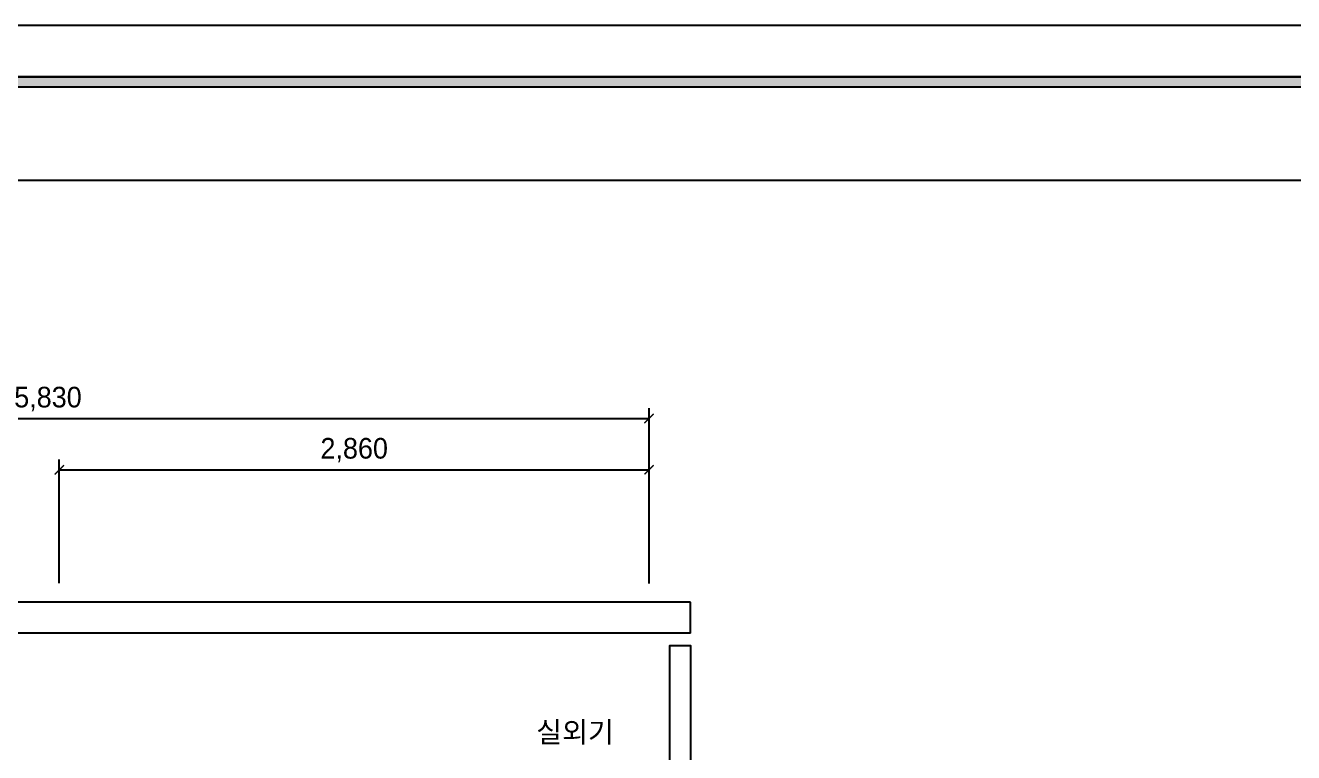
# Model space of a CAD drawing. Header units: inches. Extents: x 211248 to 488355, y -41604 to -7105.
# Drawn here: x 242827 to 248977, y -14499 to -10975 of the extents above; entities that cross this region are included whole.
import ezdxf
from ezdxf.enums import TextEntityAlignment as Align

# ---------------------------------------------------------------- set-up
doc = ezdxf.new("R2010")
doc.units = ezdxf.units.IN
doc.header["$LTSCALE"] = 60
doc.header["$MEASUREMENT"] = 0
doc.linetypes.add('HID', pattern=[2.5, 1.5, -1])
for name, color, linetype in [('03-TEXT', 3, 'Continuous'), ('15 HAT', 252, 'Continuous'), ('3.기호.계단선', 30, 'Continuous'), ('FORM(YOURNAME)-1', 1, 'Continuous'), ('FORM(YOURNAME)-11', 1, 'Continuous'), ('도면층4', 4, 'Continuous'), ('치수', 7, 'Continuous')]:
    doc.layers.add(name, color=color, linetype=linetype)
doc.styles.add('YOURNAME', font='HY울릉도M.TTF')
doc.styles.add('코레일둥고', font='Korail_Round_Gothic_Medium.ttf')
doc.dimstyles.new('YOURNAME-50', dxfattribs={"dimscale": 50, "dimtxt": 2, "dimasz": 0.9, "dimexe": 1, "dimexo": 3, "dimgap": 0.7, "dimtad": 1, "dimdec": 0, "dimzin": 0, "dimdsep": 46, "dimlunit": 6, "dimtxsty": 'YOURNAME', "dimblk": 'ARCHTICK', "dimcen": 0, "dimclrd": 1, "dimclre": 1, "dimclrt": 7, "dimadec": 0, "dimazin": 0, "dimtfac": 1, "dimtdec": 0, "dimtix": 1, "dimtmove": 2, "dimatfit": 3, "dimldrblk": 'ARCHTICK', "dimfxl": 0, "dimtolj": 1, "dimtzin": 0, "dimarcsym": 0})

# ---------------------------------------------------------------- blocks, each defined once
blk = doc.blocks.new('FORM-ELEVATION')
at = {"layer": 'FORM(YOURNAME)-11'}
h = blk.add_hatch(color=256, dxfattribs=at)
h.dxf.hatch_style = 1
h.paths.add_polyline_path([(-10309, 35708), (71691, 35708), (71691, 35508), (-10309, 35508)])
h.paths.add_polyline_path([(-10309, -21492), (71691, -21492), (71691, -21692), (-10309, -21692)])
at = {"layer": 'Defpoints', "color": 158}
for points in [[(-10309, -21692), (71691, -21692), (71691, 35708), (-10309, 35708)], [(-8309, 33708), (61071, 33708), (61071, -19692), (-8309, -19692)]]:
    blk.add_lwpolyline(points, close=True, dxfattribs=at)
at = {"layer": 'FORM(YOURNAME)-11', "color": 250}
blk.add_lwpolyline([(-11309, -22692), (72691, -22692), (72691, 36708), (-11309, 36708)], close=True, dxfattribs=at)
at = {"layer": 'FORM(YOURNAME)-11'}
blk.add_lwpolyline([(-10309, 35708), (71691, 35708), (71691, 35508), (-10309, 35508)], close=True, dxfattribs=at)
at = {"layer": 'FORM(YOURNAME)-11', "color": 3, "style": 'YOURNAME'}
for tag, height, p in [('1', 450, (71041, -1219)), ('2', 450, (71041, -1863)), ('3', 450, (71041, -3150)), ('4', 450, (71041, -5081)), ('5', 515, (71041, -7398)), ('6', 515, (71041, -9650)), ('7', 515, (71041, -11903)), ('8', 515, (71041, -14155)), ('9', 515, (71041, -16408)), ('10', 515, (66791, -18596)), ('11', 515, (71041, -18660)), ('12', 515, (66791, -20848)), ('13', 515, (71041, -20848))]:
    blk.add_attdef(tag, text='', height=height, dxfattribs=at).set_placement(p, align=Align.MIDDLE_RIGHT)
blk = doc.blocks.new('*U461')
at = {"layer": 'FORM(YOURNAME)-1', "xscale": 0.2500000000000001, "yscale": 0.2500000000000001, "zscale": 0.2500000000000001}
blk.add_blockref('FORM-ELEVATION', (236074.7, -20151.6), dxfattribs=at)
blk = doc.blocks.new('_ArchTick')
at = {"color": 0, "linetype": 'ByBlock', "const_width": 0.15}
blk.add_lwpolyline([(-0.5, -0.5), (0.5, 0.5)], dxfattribs=at)
blk = doc.blocks.new('*D85')
at = {"layer": 'Defpoints', "color": 0}
for p in [(245851.2, -12880.2), (240021.2, -13830.2), (245851.2, -13830.2)]:
    blk.add_point(p, dxfattribs=at)
at = {"layer": '치수', "color": 1, "lineweight": -2}
for p, q in [((240021.2, -13680.2), (240021.2, -12830.2)), ((245851.2, -13680.2), (245851.2, -12830.2)), ((240021.2, -12880.2), (245851.2, -12880.2))]:
    blk.add_line(p, q, dxfattribs=at)
at = {"layer": '치수', "color": 1, "lineweight": -2, "xscale": 45, "yscale": 45, "zscale": 45, "rotation": 180}
blk.add_blockref('_ArchTick', (240021.2, -12880.2), dxfattribs=at)
at = {"layer": '치수', "color": 1, "lineweight": -2, "xscale": 45, "yscale": 45, "zscale": 45}
blk.add_blockref('_ArchTick', (245851.2, -12880.2), dxfattribs=at)
at = {"layer": '치수', "color": 7, "insert": (242936.2, -12785.5), "char_height": 100, "attachment_point": 5, "style": 'YOURNAME'}
blk.add_mtext('\\A1;5,830', dxfattribs=at)
blk = doc.blocks.new('*D86')
at = {"layer": 'Defpoints', "color": 0}
for p in [(245851.2, -13128.2), (242991.2, -13828.2), (245851.2, -13830.2)]:
    blk.add_point(p, dxfattribs=at)
at = {"layer": '치수', "color": 1, "lineweight": -2}
for p, q in [((242991.2, -13678.2), (242991.2, -13078.2)), ((245851.2, -13680.2), (245851.2, -13078.2)), ((242991.2, -13128.2), (245851.2, -13128.2))]:
    blk.add_line(p, q, dxfattribs=at)
at = {"layer": '치수', "color": 1, "lineweight": -2, "xscale": 45, "yscale": 45, "zscale": 45, "rotation": 180}
blk.add_blockref('_ArchTick', (242991.2, -13128.2), dxfattribs=at)
at = {"layer": '치수', "color": 1, "lineweight": -2, "xscale": 45, "yscale": 45, "zscale": 45}
blk.add_blockref('_ArchTick', (245851.2, -13128.2), dxfattribs=at)
at = {"layer": '치수', "color": 7, "insert": (244421.2, -13033.5), "char_height": 100, "attachment_point": 5, "style": 'YOURNAME'}
blk.add_mtext('\\A1;2,860', dxfattribs=at)

msp = doc.modelspace()

# ---------------------------------------------------------------- linework, layer by layer
at = {"layer": '03-TEXT'}
for p, q in [((246052, -13770.2), (239821.2, -13770.2)), ((246052, -13920.2), (246052, -13770.2)), ((246052, -13920.2), (239821.2, -13920.2))]:
    msp.add_line(p, q, dxfattribs=at)
at = {"layer": '도면층4'}
msp.add_line((245952, -14780.2), (245952, -13980.2), dxfattribs=at)
msp.add_lwpolyline([(246052, -14780.2), (245952, -14780.2), (245952, -13980.2), (246052, -13980.2)], close=True, dxfattribs=at)

# ---------------------------------------------------------------- block references
at = {"layer": '15 HAT'}
msp.add_blockref('*U461', (0, 0), dxfattribs=at)

# ---------------------------------------------------------------- texts
at = {"layer": '3.기호.계단선', "linetype": 'HID', "style": '코레일둥고'}
msp.add_text('실외기', height=100, dxfattribs=at).set_placement((245303.9, -14449.9))

# ---------------------------------------------------------------- dimensions: what is measured, and where the dimension line sits
at = {"layer": '치수'}
for base, p1, picture, middle in [((245851.2, -12880.2), (240021.2, -13830.2), '*D85', (242936.2, -12785.5)), ((245851.2, -13128.2), (242991.2, -13828.2), '*D86', (244421.2, -13033.5))]:
    dim = msp.add_linear_dim(base=base, p1=p1, p2=(245851.2, -13830.2), angle=180, dimstyle='YOURNAME-50', override={"dimfxl": 1.25, "dimarcsym": 2}, dxfattribs=at)
    dim.commit()
    dim.dimension.update_dxf_attribs({"geometry": picture, "text_midpoint": middle})

doc.saveas('drawing.dxf')
